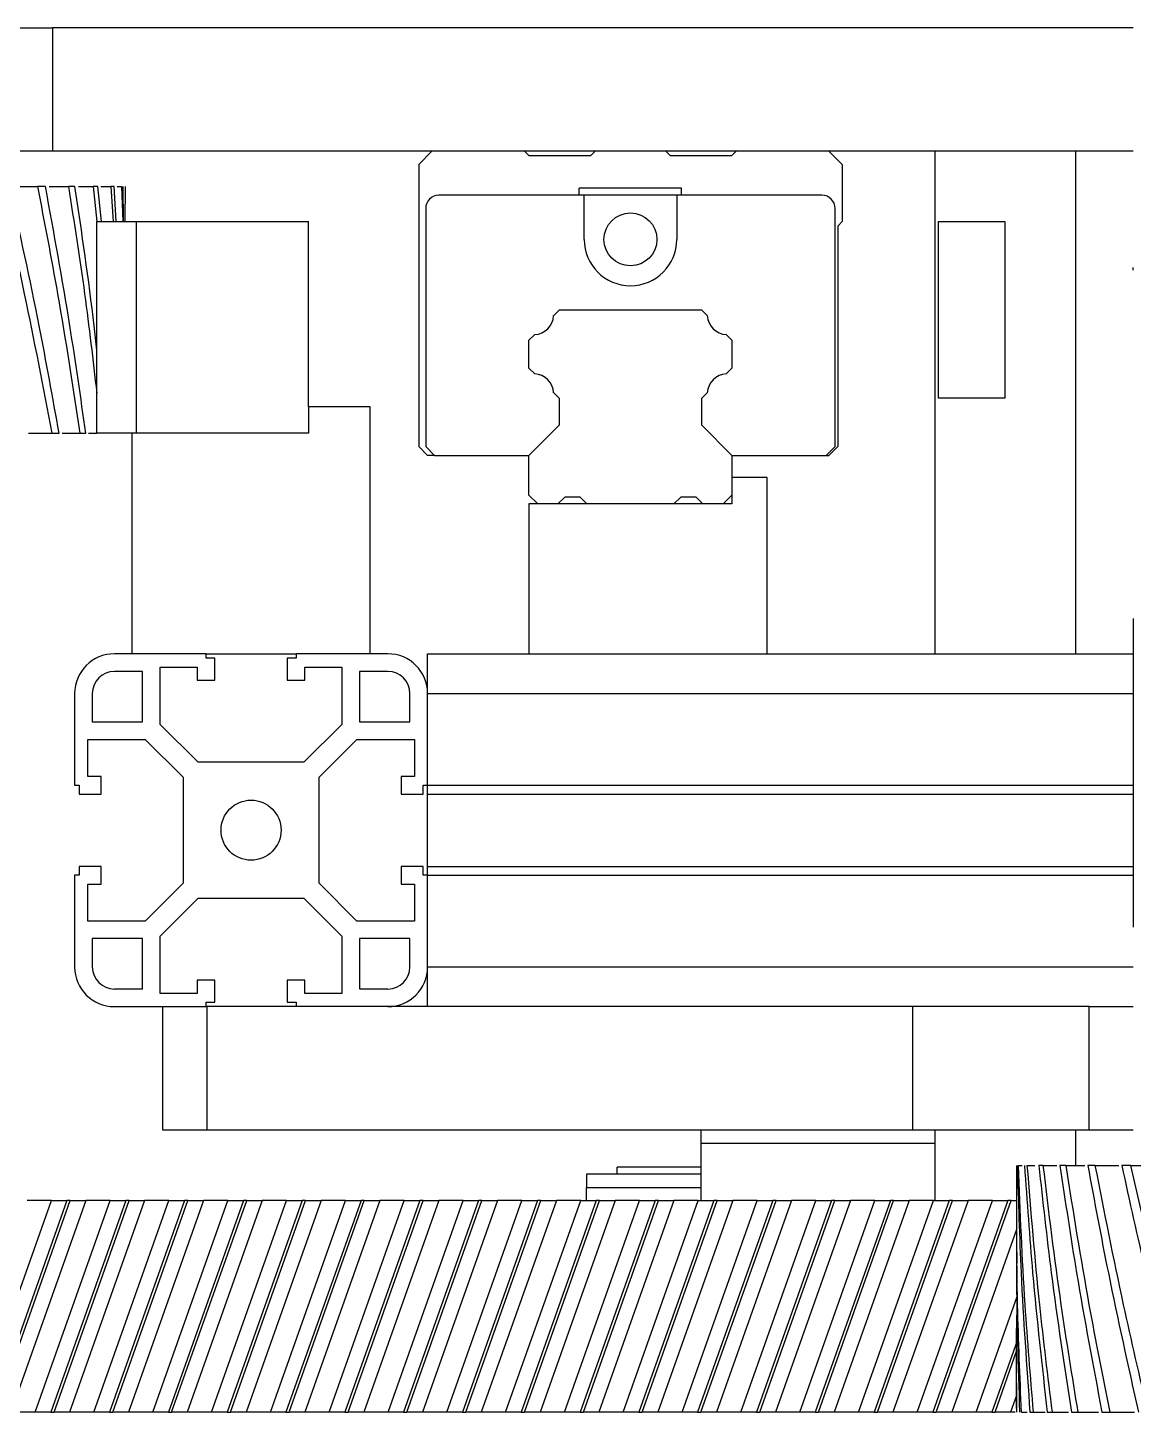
# Model space of a CAD drawing. Header units: millimetres. Extents: x 0 to 597, y 0 to 420.
# Drawn here: x 367.35 to 375.7, y 336.05 to 346.52 of the extents above; entities that cross this region are included whole.
import ezdxf

# ---------------------------------------------------------------- set-up
doc = ezdxf.new("R2010")
doc.units = ezdxf.units.MM

msp = doc.modelspace()

# ---------------------------------------------------------------- linework, layer by layer
at = {"color": 7, "linetype": 'Continuous', "lineweight": 25}
for p, q in [((367.2, 346.521), (367.533, 346.521)), ((367.533, 346.521), (367.533, 345.588)), ((375.7, 346.521), (367.533, 346.521)), ((367.533, 345.588), (367.2, 345.588)), ((375.7, 345.588), (367.533, 345.588)), ((370.4, 345.588), (370.3, 345.488)), ((371.133, 345.555), (371.1, 345.588)), ((371.133, 345.555), (371.6, 345.555)), ((371.633, 345.588), (371.6, 345.555)), ((372.2, 345.555), (372.167, 345.588)), ((372.2, 345.555), (372.667, 345.555)), ((372.7, 345.588), (372.667, 345.555)), ((373.4, 345.588), (373.5, 345.488)), ((374.2, 345.588), (374.2, 341.788)), ((375.267, 341.788), (375.267, 345.588)), ((370.3, 345.488), (370.3, 343.355)), ((373.5, 345.488), (373.5, 345.055)), ((367.232, 345.321), (367.419, 345.321)), ((367.479, 345.321), (367.419, 345.321)), ((367.507, 345.321), (367.653, 345.321)), ((367.702, 345.321), (367.653, 345.321)), ((367.729, 345.321), (367.839, 345.321)), ((367.839, 345.321), (367.868, 345.055)), ((367.875, 345.321), (367.839, 345.321)), ((367.902, 345.055), (367.875, 345.321)), ((367.897, 345.321), (367.973, 345.321)), ((367.973, 345.321), (367.992, 345.055)), ((367.998, 345.321), (367.973, 345.321)), ((368.013, 345.055), (367.998, 345.321)), ((368.02, 345.321), (368.055, 345.321)), ((368.055, 345.321), (368.063, 345.055)), ((368.07, 345.055), (368.066, 345.321)), ((368.082, 345.321), (368.079, 345.055)), ((371.513, 345.255), (371.513, 345.308)), ((372.287, 345.308), (371.513, 345.308)), ((372.287, 345.255), (372.287, 345.308)), ((371.55, 345.255), (370.453, 345.255)), ((371.55, 344.921), (371.55, 345.255)), ((372.25, 345.255), (371.55, 345.255)), ((372.25, 345.255), (372.25, 344.921)), ((373.347, 345.255), (372.25, 345.255)), ((370.353, 345.155), (370.353, 343.355)), ((373.447, 343.355), (373.447, 345.155)), ((367.867, 343.455), (367.867, 345.055)), ((367.867, 345.055), (368.167, 345.055)), ((368.167, 345.055), (369.467, 345.055)), ((368.167, 343.455), (368.167, 345.055)), ((369.467, 343.655), (369.467, 345.055)), ((373.467, 345.021), (373.5, 345.055)), ((373.467, 345.021), (373.467, 343.355)), ((374.227, 343.721), (374.227, 345.055)), ((374.227, 345.055), (374.728, 345.055)), ((374.728, 345.055), (374.728, 343.721)), ((371.32, 344.345), (371.363, 344.388)), ((371.363, 344.388), (372.437, 344.388)), ((372.437, 344.388), (372.48, 344.345)), ((371.177, 344.201), (371.133, 344.158)), ((371.133, 343.948), (371.133, 344.158)), ((372.667, 344.158), (372.623, 344.201)), ((372.667, 344.158), (372.667, 343.948)), ((371.133, 343.948), (371.177, 343.905)), ((372.623, 343.905), (372.667, 343.948)), ((371.32, 343.761), (371.363, 343.718)), ((372.437, 343.718), (372.48, 343.761)), ((369.467, 343.655), (369.467, 343.455)), ((369.933, 343.655), (369.467, 343.655)), ((369.933, 341.788), (369.933, 343.655)), ((371.363, 343.518), (371.363, 343.718)), ((372.437, 343.718), (372.437, 343.518)), ((374.728, 343.721), (374.227, 343.721)), ((371.133, 343.288), (371.363, 343.518)), ((372.437, 343.518), (372.667, 343.288)), ((367.35, 343.455), (367.527, 343.455)), ((367.527, 343.455), (367.583, 343.455)), ((367.606, 343.455), (367.74, 343.455)), ((367.74, 343.455), (367.784, 343.455)), ((367.805, 343.455), (367.867, 343.455)), ((368.133, 343.455), (367.867, 343.455)), ((368.133, 343.455), (368.133, 341.788)), ((369.467, 343.455), (368.133, 343.455)), ((370.3, 343.355), (370.367, 343.288)), ((370.353, 343.355), (370.42, 343.288)), ((373.38, 343.288), (373.447, 343.355)), ((373.4, 343.288), (373.467, 343.355)), ((370.42, 343.288), (370.367, 343.288)), ((370.42, 343.288), (371.133, 343.288)), ((371.133, 342.988), (371.133, 343.288)), ((372.667, 343.288), (372.667, 342.988)), ((372.667, 343.288), (373.38, 343.288)), ((373.38, 343.288), (373.4, 343.288)), ((372.667, 343.121), (372.667, 342.921)), ((372.933, 343.121), (372.667, 343.121)), ((372.933, 341.788), (372.933, 343.121)), ((371.133, 342.988), (371.2, 342.921)), ((371.133, 342.921), (371.133, 341.788)), ((372.667, 342.921), (371.133, 342.921)), ((371.352, 342.921), (371.2, 342.921)), ((371.352, 342.921), (371.404, 342.972)), ((371.52, 342.972), (371.404, 342.972)), ((371.52, 342.972), (371.571, 342.921)), ((372.229, 342.921), (371.571, 342.921)), ((372.229, 342.921), (372.28, 342.972)), ((372.397, 342.972), (372.28, 342.972)), ((372.397, 342.972), (372.448, 342.921)), ((372.6, 342.921), (372.448, 342.921)), ((372.6, 342.921), (372.667, 342.988)), ((375.7, 342.055), (375.7, 339.721)), ((368.693, 341.788), (368, 341.788)), ((368.693, 341.788), (369.373, 341.788)), ((368.693, 341.755), (368.693, 341.788)), ((368.76, 341.755), (368.693, 341.755)), ((368.76, 341.588), (368.76, 341.755)), ((369.307, 341.755), (369.307, 341.588)), ((369.373, 341.755), (369.307, 341.755)), ((369.373, 341.788), (369.373, 341.755)), ((370.067, 341.788), (369.373, 341.788)), ((370.367, 341.788), (371.133, 341.788)), ((370.367, 341.488), (370.367, 341.788)), ((371.133, 341.788), (372.933, 341.788)), ((372.933, 341.788), (375.7, 341.788)), ((368.213, 341.655), (368, 341.655)), ((368.213, 341.275), (368.213, 341.655)), ((368.347, 341.688), (368.627, 341.688)), ((368.347, 341.255), (368.347, 341.688)), ((368.627, 341.688), (368.627, 341.588)), ((369.44, 341.688), (369.72, 341.688)), ((369.44, 341.588), (369.44, 341.688)), ((369.72, 341.688), (369.72, 341.255)), ((370.067, 341.655), (369.853, 341.655)), ((369.853, 341.655), (369.853, 341.275)), ((368.627, 341.588), (368.76, 341.588)), ((369.307, 341.588), (369.44, 341.588)), ((367.7, 341.488), (367.7, 340.795)), ((367.833, 341.488), (367.833, 341.275)), ((370.233, 341.275), (370.233, 341.488)), ((370.367, 340.795), (370.367, 341.488)), ((367.833, 341.275), (368.213, 341.275)), ((368.633, 340.968), (368.347, 341.255)), ((369.72, 341.255), (369.433, 340.968)), ((369.853, 341.275), (370.233, 341.275)), ((367.8, 341.141), (368.233, 341.141)), ((367.8, 340.861), (367.8, 341.141)), ((368.233, 341.141), (368.52, 340.855)), ((369.547, 340.855), (369.833, 341.141)), ((369.833, 341.141), (370.267, 341.141)), ((370.267, 341.141), (370.267, 340.861)), ((369.433, 340.968), (368.633, 340.968)), ((367.9, 340.861), (367.8, 340.861)), ((367.9, 340.728), (367.9, 340.861)), ((368.52, 340.855), (368.52, 340.055)), ((369.547, 340.055), (369.547, 340.855)), ((370.167, 340.861), (370.167, 340.728)), ((370.267, 340.861), (370.167, 340.861)), ((367.7, 340.795), (367.733, 340.795)), ((367.733, 340.795), (367.733, 340.728)), ((367.733, 340.728), (367.9, 340.728)), ((370.167, 340.728), (370.333, 340.728)), ((370.333, 340.795), (370.367, 340.795)), ((370.333, 340.728), (370.333, 340.795)), ((370.367, 340.795), (375.7, 340.795)), ((370.367, 340.728), (370.367, 340.795)), ((370.367, 340.728), (375.7, 340.728)), ((370.367, 340.181), (370.367, 340.728)), ((367.733, 340.181), (367.733, 340.115)), ((367.9, 340.181), (367.733, 340.181)), ((367.9, 340.048), (367.9, 340.181)), ((370.167, 340.181), (370.167, 340.048)), ((370.333, 340.181), (370.167, 340.181)), ((370.333, 340.115), (370.333, 340.181)), ((370.367, 340.181), (375.7, 340.181)), ((370.367, 340.115), (370.367, 340.181)), ((367.7, 340.115), (367.7, 339.421)), ((367.733, 340.115), (367.7, 340.115)), ((370.367, 340.115), (370.333, 340.115)), ((370.367, 340.115), (375.7, 340.115)), ((370.367, 339.421), (370.367, 340.115)), ((367.8, 340.048), (367.9, 340.048)), ((367.8, 339.768), (367.8, 340.048)), ((368.52, 340.055), (368.233, 339.768)), ((369.833, 339.768), (369.547, 340.055)), ((370.167, 340.048), (370.267, 340.048)), ((370.267, 340.048), (370.267, 339.768)), ((368.347, 339.655), (368.633, 339.941)), ((368.633, 339.941), (369.433, 339.941)), ((369.433, 339.941), (369.72, 339.655)), ((368.233, 339.768), (367.8, 339.768)), ((370.267, 339.768), (369.833, 339.768)), ((368.347, 339.221), (368.347, 339.655)), ((369.72, 339.655), (369.72, 339.221)), ((368.213, 339.635), (367.833, 339.635)), ((367.833, 339.635), (367.833, 339.421)), ((368.213, 339.255), (368.213, 339.635)), ((370.233, 339.635), (369.853, 339.635)), ((369.853, 339.635), (369.853, 339.255)), ((370.233, 339.421), (370.233, 339.635)), ((370.367, 339.121), (370.367, 339.421)), ((368, 339.255), (368.213, 339.255)), ((368.627, 339.321), (368.627, 339.221)), ((368.76, 339.321), (368.627, 339.321)), ((368.76, 339.155), (368.76, 339.321)), ((369.307, 339.321), (369.307, 339.155)), ((369.44, 339.321), (369.307, 339.321)), ((369.44, 339.221), (369.44, 339.321)), ((369.853, 339.255), (370.067, 339.255)), ((368, 339.121), (368.367, 339.121)), ((368.627, 339.221), (368.347, 339.221)), ((368.367, 338.188), (368.367, 339.121)), ((368.367, 339.121), (368.7, 339.121)), ((368.693, 339.155), (368.76, 339.155)), ((368.693, 339.121), (368.693, 339.155)), ((368.7, 339.121), (368.7, 338.188)), ((374.033, 339.121), (368.7, 339.121)), ((369.307, 339.155), (369.373, 339.155)), ((369.373, 339.155), (369.373, 339.121)), ((369.72, 339.221), (369.44, 339.221)), ((374.033, 338.188), (374.033, 339.121)), ((375.367, 339.121), (374.033, 339.121)), ((375.367, 338.188), (375.367, 339.121)), ((375.367, 339.121), (375.7, 339.121)), ((368.7, 338.188), (368.367, 338.188)), ((374.033, 338.188), (368.7, 338.188)), ((372.433, 338.188), (372.433, 338.088)), ((375.367, 338.188), (374.033, 338.188)), ((374.2, 338.188), (374.2, 337.655)), ((375.267, 337.921), (375.267, 338.188)), ((375.7, 338.188), (375.367, 338.188)), ((372.433, 338.088), (374.2, 338.088)), ((372.433, 338.088), (372.433, 337.655)), ((371.8, 337.855), (371.8, 337.908)), ((372.433, 337.908), (371.8, 337.908)), ((374.832, 337.921), (374.861, 337.921)), ((374.899, 337.921), (374.957, 337.921)), ((375.02, 337.921), (374.986, 337.921)), ((375.02, 337.921), (375.121, 337.921)), ((375.192, 337.921), (375.146, 337.921)), ((375.413, 337.921), (375.356, 337.921)), ((375.681, 337.921), (375.613, 337.921)), ((372.433, 337.855), (371.567, 337.855)), ((371.567, 337.855), (371.567, 337.755)), ((366.957, 336.055), (367.524, 337.655)), ((367.641, 337.655), (367.075, 336.055)), ((367.1, 336.055), (367.666, 337.655)), ((367.784, 337.655), (367.217, 336.055)), ((367.524, 337.655), (367.34, 337.655)), ((367.401, 336.055), (367.968, 337.655)), ((368.086, 337.655), (367.519, 336.055)), ((367.524, 337.655), (367.641, 337.655)), ((367.544, 336.055), (368.111, 337.655)), ((367.666, 337.655), (367.641, 337.655)), ((368.229, 337.655), (367.662, 336.055)), ((367.666, 337.655), (367.784, 337.655)), ((367.968, 337.655), (367.784, 337.655)), ((367.846, 336.055), (368.412, 337.655)), ((368.53, 337.655), (367.964, 336.055)), ((367.968, 337.655), (368.086, 337.655)), ((367.988, 336.055), (368.555, 337.655)), ((368.111, 337.655), (368.086, 337.655)), ((368.673, 337.655), (368.106, 336.055)), ((368.111, 337.655), (368.229, 337.655)), ((368.412, 337.655), (368.229, 337.655)), ((368.29, 336.055), (368.857, 337.655)), ((368.975, 337.655), (368.408, 336.055)), ((368.412, 337.655), (368.53, 337.655)), ((368.433, 336.055), (369, 337.655)), ((368.555, 337.655), (368.53, 337.655)), ((369.118, 337.655), (368.551, 336.055)), ((368.555, 337.655), (368.673, 337.655)), ((368.857, 337.655), (368.673, 337.655)), ((368.735, 336.055), (369.301, 337.655)), ((369.419, 337.655), (368.853, 336.055)), ((368.857, 337.655), (368.975, 337.655)), ((368.877, 336.055), (369.444, 337.655)), ((369, 337.655), (368.975, 337.655)), ((369.562, 337.655), (368.995, 336.055)), ((369, 337.655), (369.118, 337.655)), ((369.301, 337.655), (369.118, 337.655)), ((369.179, 336.055), (369.746, 337.655)), ((369.864, 337.655), (369.297, 336.055)), ((369.301, 337.655), (369.419, 337.655)), ((369.322, 336.055), (369.889, 337.655)), ((369.444, 337.655), (369.419, 337.655)), ((370.006, 337.655), (369.44, 336.055)), ((369.444, 337.655), (369.562, 337.655)), ((369.746, 337.655), (369.562, 337.655)), ((369.624, 336.055), (370.19, 337.655)), ((370.308, 337.655), (369.741, 336.055)), ((369.746, 337.655), (369.864, 337.655)), ((369.766, 336.055), (370.333, 337.655)), ((369.889, 337.655), (369.864, 337.655)), ((370.451, 337.655), (369.884, 336.055)), ((369.889, 337.655), (370.006, 337.655)), ((370.19, 337.655), (370.006, 337.655)), ((370.068, 336.055), (370.635, 337.655)), ((370.753, 337.655), (370.186, 336.055)), ((370.19, 337.655), (370.308, 337.655)), ((370.211, 336.055), (370.777, 337.655)), ((370.333, 337.655), (370.308, 337.655)), ((370.895, 337.655), (370.329, 336.055)), ((370.333, 337.655), (370.451, 337.655)), ((370.635, 337.655), (370.451, 337.655)), ((370.512, 336.055), (371.079, 337.655)), ((371.197, 337.655), (370.63, 336.055)), ((370.635, 337.655), (370.753, 337.655)), ((370.655, 336.055), (371.222, 337.655)), ((370.777, 337.655), (370.753, 337.655)), ((371.34, 337.655), (370.773, 336.055)), ((370.777, 337.655), (370.895, 337.655)), ((371.079, 337.655), (370.895, 337.655)), ((370.957, 336.055), (371.524, 337.655)), ((371.641, 337.655), (371.075, 336.055)), ((371.079, 337.655), (371.197, 337.655)), ((371.1, 336.055), (371.666, 337.655)), ((371.222, 337.655), (371.197, 337.655)), ((371.784, 337.655), (371.217, 336.055)), ((371.222, 337.655), (371.34, 337.655)), ((371.524, 337.655), (371.34, 337.655)), ((371.401, 336.055), (371.968, 337.655)), ((372.086, 337.655), (371.519, 336.055)), ((371.524, 337.655), (371.641, 337.655)), ((371.544, 336.055), (372.111, 337.655)), ((371.567, 337.655), (371.567, 337.755)), ((371.567, 337.755), (372.433, 337.755)), ((371.666, 337.655), (371.641, 337.655)), ((372.229, 337.655), (371.662, 336.055)), ((371.666, 337.655), (371.784, 337.655)), ((371.968, 337.655), (371.784, 337.655)), ((371.846, 336.055), (372.412, 337.655)), ((372.53, 337.655), (371.964, 336.055)), ((371.968, 337.655), (372.086, 337.655)), ((371.988, 336.055), (372.555, 337.655)), ((372.111, 337.655), (372.086, 337.655)), ((372.673, 337.655), (372.106, 336.055)), ((372.111, 337.655), (372.229, 337.655)), ((372.412, 337.655), (372.229, 337.655)), ((372.29, 336.055), (372.857, 337.655)), ((372.975, 337.655), (372.408, 336.055)), ((372.412, 337.655), (372.53, 337.655)), ((372.433, 336.055), (373, 337.655)), ((372.555, 337.655), (372.53, 337.655)), ((373.117, 337.655), (372.551, 336.055)), ((372.555, 337.655), (372.673, 337.655)), ((372.857, 337.655), (372.673, 337.655)), ((372.735, 336.055), (373.301, 337.655)), ((373.419, 337.655), (372.853, 336.055)), ((372.857, 337.655), (372.975, 337.655)), ((372.877, 336.055), (373.444, 337.655)), ((373, 337.655), (372.975, 337.655)), ((373.562, 337.655), (372.995, 336.055)), ((373, 337.655), (373.117, 337.655)), ((373.301, 337.655), (373.117, 337.655)), ((373.179, 336.055), (373.746, 337.655)), ((373.864, 337.655), (373.297, 336.055)), ((373.301, 337.655), (373.419, 337.655)), ((373.322, 336.055), (373.889, 337.655)), ((373.444, 337.655), (373.419, 337.655)), ((374.006, 337.655), (373.44, 336.055)), ((373.444, 337.655), (373.562, 337.655)), ((373.746, 337.655), (373.562, 337.655)), ((373.624, 336.055), (374.19, 337.655)), ((374.308, 337.655), (373.741, 336.055)), ((373.746, 337.655), (373.864, 337.655)), ((373.766, 336.055), (374.333, 337.655)), ((373.889, 337.655), (373.864, 337.655)), ((374.451, 337.655), (373.884, 336.055)), ((373.889, 337.655), (374.006, 337.655)), ((374.19, 337.655), (374.006, 337.655)), ((374.068, 336.055), (374.635, 337.655)), ((374.753, 337.655), (374.186, 336.055)), ((374.19, 337.655), (374.308, 337.655)), ((374.211, 336.055), (374.777, 337.655)), ((374.333, 337.655), (374.308, 337.655)), ((374.333, 337.655), (374.451, 337.655)), ((374.635, 337.655), (374.451, 337.655)), ((374.635, 337.655), (374.753, 337.655)), ((374.777, 337.655), (374.753, 337.655)), ((374.777, 337.655), (374.821, 337.655)), ((374.818, 337.576), (374.818, 337.265)), ((374.818, 337.436), (374.329, 336.055)), ((374.512, 336.055), (374.822, 336.929)), ((374.822, 336.595), (374.63, 336.055)), ((374.655, 336.055), (374.821, 336.524)), ((374.818, 336.278), (374.818, 336.055)), ((374.818, 336.181), (374.773, 336.055)), ((367.414, 336.055), (367.204, 336.055)), ((367.519, 336.055), (367.414, 336.055)), ((367.519, 336.055), (367.544, 336.055)), ((367.649, 336.055), (367.544, 336.055)), ((367.859, 336.055), (367.649, 336.055)), ((367.964, 336.055), (367.859, 336.055)), ((367.964, 336.055), (367.988, 336.055)), ((368.093, 336.055), (367.988, 336.055)), ((368.303, 336.055), (368.093, 336.055)), ((368.408, 336.055), (368.303, 336.055)), ((368.408, 336.055), (368.433, 336.055)), ((368.538, 336.055), (368.433, 336.055)), ((368.748, 336.055), (368.538, 336.055)), ((368.853, 336.055), (368.748, 336.055)), ((368.853, 336.055), (368.877, 336.055)), ((368.982, 336.055), (368.877, 336.055)), ((369.192, 336.055), (368.982, 336.055)), ((369.297, 336.055), (369.192, 336.055)), ((369.297, 336.055), (369.322, 336.055)), ((369.427, 336.055), (369.322, 336.055)), ((369.637, 336.055), (369.427, 336.055)), ((369.741, 336.055), (369.637, 336.055)), ((369.741, 336.055), (369.766, 336.055)), ((369.871, 336.055), (369.766, 336.055)), ((370.081, 336.055), (369.871, 336.055)), ((370.186, 336.055), (370.081, 336.055)), ((370.186, 336.055), (370.211, 336.055)), ((370.315, 336.055), (370.211, 336.055)), ((370.526, 336.055), (370.315, 336.055)), ((370.63, 336.055), (370.526, 336.055)), ((370.63, 336.055), (370.655, 336.055)), ((370.76, 336.055), (370.655, 336.055)), ((370.97, 336.055), (370.76, 336.055)), ((371.075, 336.055), (370.97, 336.055)), ((371.075, 336.055), (371.1, 336.055)), ((371.204, 336.055), (371.1, 336.055)), ((371.414, 336.055), (371.204, 336.055)), ((371.519, 336.055), (371.414, 336.055)), ((371.519, 336.055), (371.544, 336.055)), ((371.649, 336.055), (371.544, 336.055)), ((371.859, 336.055), (371.649, 336.055)), ((371.964, 336.055), (371.859, 336.055)), ((371.964, 336.055), (371.988, 336.055)), ((372.093, 336.055), (371.988, 336.055)), ((372.303, 336.055), (372.093, 336.055)), ((372.408, 336.055), (372.303, 336.055)), ((372.408, 336.055), (372.433, 336.055)), ((372.538, 336.055), (372.433, 336.055)), ((372.748, 336.055), (372.538, 336.055)), ((372.853, 336.055), (372.748, 336.055)), ((372.853, 336.055), (372.877, 336.055)), ((372.982, 336.055), (372.877, 336.055)), ((373.192, 336.055), (372.982, 336.055)), ((373.297, 336.055), (373.192, 336.055)), ((373.297, 336.055), (373.322, 336.055)), ((373.427, 336.055), (373.322, 336.055)), ((373.637, 336.055), (373.427, 336.055)), ((373.741, 336.055), (373.637, 336.055)), ((373.741, 336.055), (373.766, 336.055)), ((373.871, 336.055), (373.766, 336.055)), ((374.081, 336.055), (373.871, 336.055)), ((374.186, 336.055), (374.081, 336.055)), ((374.186, 336.055), (374.211, 336.055)), ((374.315, 336.055), (374.211, 336.055)), ((374.526, 336.055), (374.315, 336.055)), ((374.63, 336.055), (374.526, 336.055)), ((374.63, 336.055), (374.655, 336.055)), ((374.76, 336.055), (374.655, 336.055)), ((374.808, 336.055), (374.76, 336.055)), ((374.855, 336.055), (374.897, 336.055)), ((374.919, 336.055), (374.946, 336.055)), ((374.946, 336.055), (375.034, 336.055)), ((375.05, 336.055), (375.089, 336.055)), ((375.232, 336.055), (375.283, 336.055)), ((375.463, 336.055), (375.525, 336.055))]:
    msp.add_line(p, q, dxfattribs=at)
at = {"color": 8, "linetype": 'Continuous', "lineweight": 25}
for p, q in [((370.367, 341.488), (375.7, 341.488)), ((370.367, 339.421), (375.7, 339.421))]:
    msp.add_line(p, q, dxfattribs=at)
at = {"color": 7, "linetype": 'Continuous', "lineweight": 25}
for centre, radius in [((371.9, 344.921), 0.2), ((369.033, 340.455), 0.227)]:
    msp.add_circle(centre, radius, dxfattribs=at)
for centre, radius, start, end in [((370.453, 345.155), 0.1, 90, 180), ((373.347, 345.155), 0.1, 0, 90), ((371.9, 344.921), 0.35, 180, 0), ((375.233, 344.688), 0.467, 0, 2.6263), ((371.167, 344.354), 0.153, 273.5904, 356.4096), ((372.633, 344.354), 0.153, 183.5904, 266.4096), ((371.167, 343.752), 0.153, 3.5904, 86.4096), ((372.633, 343.752), 0.153, 93.5904, 176.4096), ((368, 341.488), 0.3, 90, 180), ((370.067, 341.488), 0.3, 0, 90), ((368, 341.488), 0.167, 90, 180), ((370.067, 341.488), 0.167, 0, 90), ((368, 339.421), 0.3, 180, 270), ((368, 339.421), 0.167, 180, 270), ((370.067, 339.421), 0.3, 270, 0), ((370.067, 339.421), 0.167, 270, 0)]:
    msp.add_arc(centre, radius, start, end, dxfattribs=at)
for points, knots in [([(367.139, 345.321), (367.201, 345.05), (367.342, 344.428), (367.46, 343.806), (367.527, 343.455)], [0, 0, 0, 0, 0.43555, 1, 1, 1, 1]), ([(367.583, 343.455), (367.534, 343.726), (367.422, 344.348), (367.286, 344.97), (367.21, 345.321)], [0, 0, 0, 0, 0.435554, 1, 1, 1, 1]), ([(367.419, 345.321), (367.471, 345.05), (367.591, 344.428), (367.686, 343.806), (367.74, 343.455)], [0, 0, 0, 0, 0.43555, 1, 1, 1, 1]), ([(367.784, 343.455), (367.746, 343.726), (367.657, 344.348), (367.543, 344.97), (367.479, 345.321)], [0, 0, 0, 0, 0.435554, 1, 1, 1, 1]), ([(367.653, 345.321), (367.695, 345.05), (367.778, 344.529), (367.838, 344.009), (367.867, 343.759)], [0, 0, 0, 0, 0.520342, 1, 1, 1, 1]), ([(367.867, 344.084), (367.86, 344.145), (367.816, 344.558), (367.754, 344.97), (367.702, 345.321)], [0, 0, 0, 0, 0.148172, 1, 1, 1, 1]), ([(374.855, 336.055), (374.844, 336.326), (374.817, 336.948), (374.819, 337.57), (374.82, 337.921)], [0, 0, 0, 0, 0.435552, 1, 1, 1, 1]), ([(374.824, 337.921), (374.832, 337.65), (374.849, 337.028), (374.894, 336.406), (374.919, 336.055)], [0, 0, 0, 0, 0.435555, 1, 1, 1, 1]), ([(374.946, 336.055), (374.923, 336.326), (374.871, 336.948), (374.846, 337.57), (374.832, 337.921)], [0, 0, 0, 0, 0.435554, 1, 1, 1, 1]), ([(374.878, 337.921), (374.897, 337.65), (374.94, 337.028), (375.01, 336.406), (375.05, 336.055)], [0, 0, 0, 0, 0.4355542, 1, 1, 1, 1]), ([(375.089, 336.055), (375.055, 336.326), (374.978, 336.948), (374.928, 337.57), (374.899, 337.921)], [0, 0, 0, 0, 0.435553, 1, 1, 1, 1]), ([(374.986, 337.921), (375.016, 337.65), (375.084, 337.028), (375.179, 336.406), (375.232, 336.055)], [0, 0, 0, 0, 0.435554, 1, 1, 1, 1]), ([(375.283, 336.055), (375.239, 336.326), (375.138, 336.948), (375.062, 337.57), (375.02, 337.921)], [0, 0, 0, 0, 0.435554, 1, 1, 1, 1]), ([(375.146, 337.921), (375.186, 337.65), (375.279, 337.028), (375.397, 336.406), (375.463, 336.055)], [0, 0, 0, 0, 0.4355535, 1, 1, 1, 1]), ([(375.525, 336.055), (375.471, 336.326), (375.347, 336.948), (375.248, 337.57), (375.192, 337.921)], [0, 0, 0, 0, 0.435553, 1, 1, 1, 1]), ([(375.192, 337.921), (375.228, 337.921), (375.275, 337.921), (375.322, 337.921), (375.334, 337.921)], [0, 0, 0, 0, 0.7604405, 1, 1, 1, 1]), ([(375.356, 337.921), (375.406, 337.65), (375.522, 337.028), (375.661, 336.406), (375.739, 336.055)], [0, 0, 0, 0, 0.435554, 1, 1, 1, 1]), ([(375.812, 336.055), (375.749, 336.326), (375.604, 336.948), (375.482, 337.57), (375.413, 337.921)], [0, 0, 0, 0, 0.435553, 1, 1, 1, 1]), ([(375.413, 337.921), (375.449, 337.921), (375.509, 337.921), (375.567, 337.921), (375.591, 337.921)], [0, 0, 0, 0, 0.598069, 1, 1, 1, 1]), ([(375.613, 337.921), (375.672, 337.65), (375.809, 337.028), (375.968, 336.406), (376.057, 336.055)], [0, 0, 0, 0, 0.435554, 1, 1, 1, 1]), ([(376.139, 336.055), (376.068, 336.326), (375.904, 336.948), (375.761, 337.57), (375.681, 337.921)], [0, 0, 0, 0, 0.435553, 1, 1, 1, 1]), ([(375.681, 337.921), (375.716, 337.921), (375.795, 337.921), (375.87, 337.921), (375.913, 337.921)], [0, 0, 0, 0, 0.442776, 1, 1, 1, 1]), ([(374.819, 337.265), (374.819, 337.213), (374.815, 336.809), (374.829, 336.406), (374.841, 336.055)], [0, 0, 0, 0, 0.129471, 1, 1, 1, 1]), ([(374.819, 336.055), (374.816, 336.325), (374.814, 336.597), (374.823, 336.869), (374.823, 336.869)], [0, 0, 0, 0, 0.997992, 1, 1, 1, 1]), ([(375.089, 336.055), (375.125, 336.055), (375.166, 336.055), (375.206, 336.055), (375.211, 336.055)], [0, 0, 0, 0, 0.886445, 1, 1, 1, 1]), ([(375.283, 336.055), (375.319, 336.055), (375.37, 336.055), (375.421, 336.055), (375.436, 336.055)], [0, 0, 0, 0, 0.699249, 1, 1, 1, 1]), ([(375.525, 336.055), (375.56, 336.055), (375.622, 336.055), (375.682, 336.055), (375.708, 336.055)], [0, 0, 0, 0, 0.573414, 1, 1, 1, 1])]:
    msp.add_open_spline(points, degree=3, knots=knots, dxfattribs=at)

doc.saveas('drawing.dxf')
